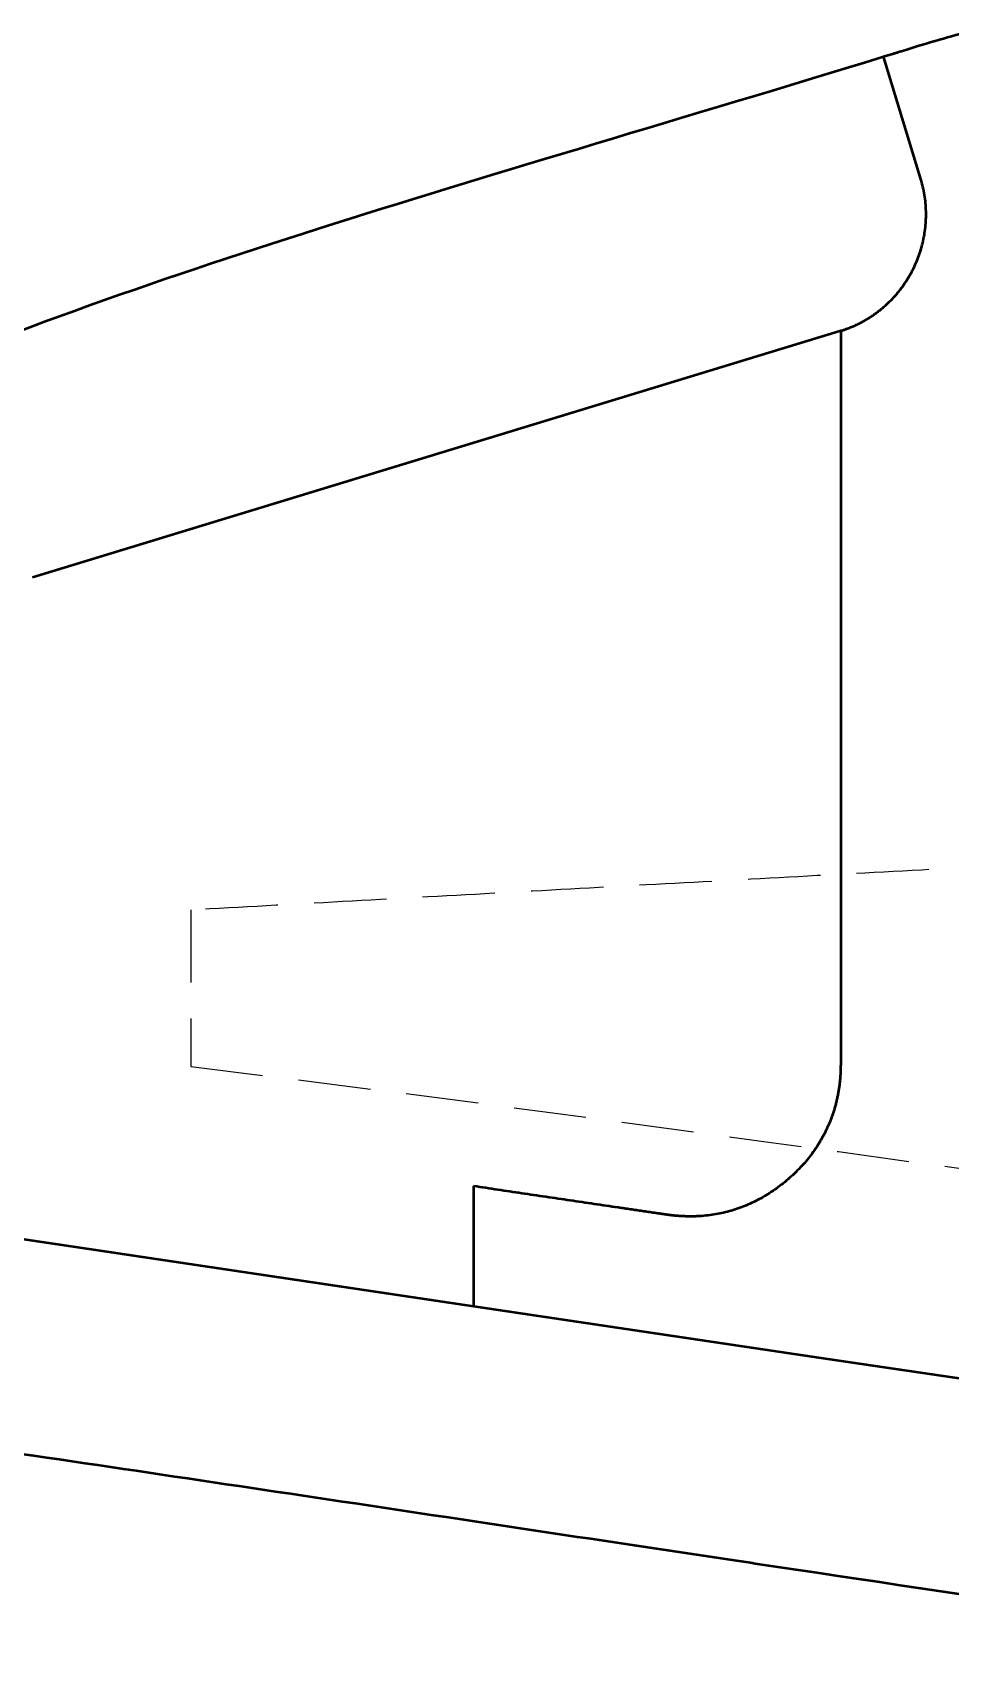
# Model space of a CAD drawing. Header units: millimetres. Extents: x 0 to 420, y 0 to 297.
# Drawn here: x 95.7 to 125.9, y 99.5 to 153.1 of the extents above; entities that cross this region are included whole.
import ezdxf

# ---------------------------------------------------------------- set-up
doc = ezdxf.new("R2010")
doc.units = ezdxf.units.MM
doc.header["$LTSCALE"] = 0.75
doc.linetypes.add('HIDDEN2', pattern=[4.7625, 3.175, -1.5875])
doc.layers.add('Sichtbar', color=7, linetype='Continuous', lineweight=50)
doc.layers.add('Verdeckt', color=7, linetype='HIDDEN2', lineweight=25)

msp = doc.modelspace()

# ---------------------------------------------------------------- linework, layer by layer
at = {"layer": 'Sichtbar', "extrusion": (-1e-16, -1, 2.967e-13)}
for p, q in [((124.894, 148.305, 12.006), (123.664, 152.334, 12.006)), ((122.237, 143.312, 14.506), (95.696, 135.208, 14.506)), ((122.263, 143.32, 14.506), (122.261, 119.215, 14.506)), ((110.195, 115.205, 14.506), (110.195, 111.261, 14.506)), ((92.16, 113.949, 14.506), (110.195, 111.261, 14.506)), ((110.195, 111.261, 12.006), (121.832, 109.526, 12.006)), ((121.832, 109.526, 12.006), (121.832, 109.526, 12.006)), ((121.832, 109.526, 12.006), (142.791, 106.469, 12.006))]:
    msp.add_line(p, q, dxfattribs=at)
at = {"layer": 'Sichtbar'}
for points in [[(124.163, 152.487, 12.006), (124.875, 152.717, 12.006), (125.593, 152.929, 12.006), (126.314, 153.124, 12.006)], [(89.712, 141.108, 4.506), (100.216, 145.553, 4.506), (110.294, 148.235, 4.506), (123.664, 152.334, 4.506)], [(118.404, 102.953, 7.006), (109.042, 104.356, 7.006), (100.064, 105.721, 7.006), (91.126, 107.01, 7.006)], [(120.799, 102.594, 7.006), (119.998, 102.714, 7.006), (119.2, 102.834, 7.006), (118.404, 102.953, 7.006)]]:
    msp.add_open_spline(points, degree=3, dxfattribs=at)
for points, knots in [([(123.664, 152.334, 12.006), (123.676, 152.338, 12.006), (123.713, 152.349, 12.006), (123.777, 152.369, 12.006), (123.854, 152.392, 12.006), (123.931, 152.416, 12.006), (123.996, 152.436, 12.006), (124.047, 152.452, 12.006), (124.08, 152.462, 12.006), (124.105, 152.47, 12.006), (124.125, 152.476, 12.006), (124.141, 152.481, 12.006), (124.152, 152.484, 12.006), (124.159, 152.486, 12.006), (124.162, 152.487, 12.006), (124.163, 152.487, 12.006)], [-0.1044472, -0.1044472, -0.1044472, -0.1044472, -0.0970691, -0.0809294, -0.0647744, -0.0486039, -0.0324179, -0.0243191, -0.0162165, -0.0121637, -0.0081099, -0.0040552, -0.0020275, -0.0010135, 0, 0, 0, 0]), ([(122.263, 143.32, 12.006), (122.264, 143.32, 12.006), (122.266, 143.321, 12.006), (122.269, 143.322, 12.006), (122.274, 143.323, 12.006), (122.279, 143.325, 12.006), (122.286, 143.327, 12.006), (122.294, 143.33, 12.006), (122.302, 143.332, 12.006), (122.31, 143.335, 12.006), (122.321, 143.338, 12.006), (122.335, 143.343, 12.006), (122.351, 143.348, 12.006), (122.367, 143.354, 12.006), (122.383, 143.359, 12.006), (122.399, 143.365, 12.006), (122.415, 143.371, 12.006), (122.437, 143.378, 12.006), (122.463, 143.388, 12.006), (122.495, 143.4, 12.006), (122.527, 143.412, 12.006), (122.558, 143.425, 12.006), (122.59, 143.438, 12.006), (122.631, 143.455, 12.006), (122.683, 143.477, 12.006), (122.744, 143.505, 12.006), (122.804, 143.533, 12.006), (122.864, 143.563, 12.006), (122.923, 143.593, 12.006), (123.001, 143.635, 12.006), (123.097, 143.689, 12.006), (123.21, 143.758, 12.006), (123.319, 143.83, 12.006), (123.426, 143.906, 12.006), (123.53, 143.985, 12.006), (123.665, 144.094, 12.006), (123.826, 144.238, 12.006), (124.007, 144.422, 12.006), (124.175, 144.617, 12.006), (124.33, 144.822, 12.006), (124.471, 145.036, 12.006), (124.599, 145.259, 12.006), (124.712, 145.489, 12.006), (124.811, 145.726, 12.006), (124.894, 145.969, 12.006), (124.962, 146.217, 12.006), (125.014, 146.47, 12.006), (125.049, 146.727, 12.006), (125.068, 146.987, 12.006), (125.07, 147.25, 12.006), (125.054, 147.514, 12.006), (125.02, 147.778, 12.006), (124.968, 148.043, 12.006), (124.921, 148.218, 12.006), (124.894, 148.305, 12.006)], [0.005579, 0.005579, 0.005579, 0.005579, 0.006017, 0.006876, 0.007734, 0.008593, 0.010309, 0.012024, 0.013738, 0.015452, 0.017165, 0.020589, 0.024009, 0.027426, 0.030841, 0.034252, 0.03766, 0.041065, 0.047867, 0.054658, 0.061437, 0.068206, 0.074964, 0.081711, 0.095174, 0.108599, 0.121986, 0.135337, 0.148653, 0.161937, 0.188412, 0.214773, 0.241032, 0.267198, 0.293282, 0.319291, 0.371112, 0.422728, 0.474188, 0.525538, 0.576817, 0.628061, 0.679304, 0.730583, 0.781932, 0.833391, 0.885005, 0.936823, 0.988905, 1.041319, 1.094141, 1.147462, 1.201383, 1.256019, 1.256019, 1.256019, 1.256019]), ([(122.263, 143.32, 14.506), (122.263, 143.32, 14.506), (122.261, 143.319, 14.506), (122.257, 143.318, 14.506), (122.254, 143.317, 14.506), (122.251, 143.316, 14.506), (122.249, 143.315, 14.506), (122.247, 143.315, 14.506), (122.245, 143.314, 14.506), (122.244, 143.314, 14.506), (122.243, 143.314, 14.506), (122.242, 143.313, 14.506), (122.241, 143.313, 14.506), (122.24, 143.313, 14.506), (122.239, 143.312, 14.506), (122.239, 143.312, 14.506), (122.238, 143.312, 14.506), (122.238, 143.312, 14.506), (122.238, 143.312, 14.506), (122.237, 143.312, 14.506), (122.237, 143.312, 14.506), (122.237, 143.312, 14.506), (122.237, 143.312, 14.506), (122.237, 143.312, 14.506), (122.237, 143.312, 14.506), (122.237, 143.312, 14.506), (122.237, 143.312, 14.506), (122.237, 143.312, 14.506), (122.237, 143.312, 14.506), (122.237, 143.312, 14.506)], [-0.005578891, -0.005578891, -0.005578891, -0.005578891, -0.005157965, -0.004298809, -0.00343945, -0.003009694, -0.002579887, -0.002150029, -0.001720119, -0.001505145, -0.001290159, -0.001075159, -0.000860147, -0.000645122, -0.000537604, -0.000430084, -0.00032256, -0.000268797, -0.000215033, -0.000161268, -0.000107503, -0.00008062, -0.000053736, -0.000040295, -0.000026853, -0.000013411, -0.00000669, -0.000001649, 0, 0, 0, 0]), ([(122.261, 119.215, 14.506), (122.261, 119.215, 14.506), (122.261, 119.215, 14.506), (122.261, 119.215, 14.506), (122.261, 119.215, 14.506), (122.261, 119.214, 14.506), (122.261, 119.214, 14.506), (122.261, 119.214, 14.506), (122.261, 119.213, 14.506), (122.261, 119.213, 14.506), (122.261, 119.212, 14.506), (122.261, 119.212, 14.506), (122.261, 119.211, 14.506), (122.261, 119.21, 14.506), (122.261, 119.208, 14.506), (122.261, 119.206, 14.506), (122.261, 119.204, 14.506), (122.261, 119.202, 14.506), (122.261, 119.2, 14.506), (122.261, 119.197, 14.506), (122.261, 119.193, 14.506), (122.261, 119.189, 14.506), (122.261, 119.184, 14.506), (122.261, 119.178, 14.506), (122.26, 119.171, 14.506), (122.26, 119.162, 14.506), (122.26, 119.153, 14.506), (122.26, 119.145, 14.506), (122.26, 119.136, 14.506), (122.26, 119.124, 14.506), (122.26, 119.11, 14.506), (122.259, 119.092, 14.506), (122.259, 119.075, 14.506), (122.258, 119.057, 14.506), (122.258, 119.034, 14.506), (122.257, 119.005, 14.506), (122.255, 118.97, 14.506), (122.254, 118.935, 14.506), (122.252, 118.901, 14.506), (122.25, 118.866, 14.506), (122.248, 118.832, 14.506), (122.244, 118.786, 14.506), (122.24, 118.729, 14.506), (122.233, 118.661, 14.506), (122.226, 118.593, 14.506), (122.218, 118.526, 14.506), (122.208, 118.459, 14.506), (122.195, 118.37, 14.506), (122.177, 118.259, 14.506), (122.151, 118.128, 14.506), (122.122, 117.998, 14.506), (122.089, 117.869, 14.506), (122.053, 117.742, 14.506), (122.014, 117.616, 14.506), (121.971, 117.492, 14.506), (121.91, 117.329, 14.506), (121.824, 117.128, 14.506), (121.709, 116.892, 14.506), (121.58, 116.663, 14.506), (121.437, 116.441, 14.506), (121.282, 116.225, 14.506), (121.114, 116.016, 14.506), (120.932, 115.813, 14.506), (120.738, 115.618, 14.506), (120.532, 115.431, 14.506), (120.317, 115.254, 14.506), (120.095, 115.09, 14.506), (119.869, 114.94, 14.506), (119.637, 114.803, 14.506), (119.401, 114.681, 14.506), (119.16, 114.573, 14.506), (118.915, 114.478, 14.506), (118.665, 114.398, 14.506), (118.412, 114.331, 14.506), (118.154, 114.279, 14.506), (117.893, 114.241, 14.506), (117.672, 114.222, 14.506), (117.494, 114.213, 14.506), (117.36, 114.21, 14.506), (117.225, 114.211, 14.506), (117.088, 114.215, 14.506), (116.975, 114.221, 14.506), (116.883, 114.228, 14.506), (116.814, 114.235, 14.506), (116.745, 114.242, 14.506), (116.687, 114.248, 14.506), (116.641, 114.254, 14.506), (116.606, 114.258, 14.506), (116.577, 114.262, 14.506), (116.554, 114.266, 14.506), (116.534, 114.269, 14.506), (116.512, 114.272, 14.506), (116.479, 114.277, 14.506), (116.438, 114.283, 14.506), (116.388, 114.29, 14.506), (116.322, 114.3, 14.506), (116.24, 114.312, 14.506), (116.14, 114.326, 14.506), (116.041, 114.341, 14.506), (115.909, 114.36, 14.506), (115.744, 114.384, 14.506), (115.546, 114.413, 14.506), (115.348, 114.442, 14.506), (115.15, 114.471, 14.506), (114.885, 114.51, 14.506), (114.555, 114.559, 14.506), (114.159, 114.617, 14.506), (113.762, 114.676, 14.506), (113.366, 114.734, 14.506), (112.97, 114.793, 14.506), (112.441, 114.871, 14.506), (111.781, 114.969, 14.506), (110.988, 115.087, 14.506), (110.46, 115.165, 14.506), (110.195, 115.205, 14.506)], [0, 0, 0, 0, 0.000014, 0.000027, 0.000055, 0.00011, 0.000165, 0.00022, 0.00033, 0.000441, 0.000551, 0.000661, 0.000881, 0.001101, 0.001322, 0.001762, 0.002203, 0.002643, 0.003083, 0.003523, 0.004404, 0.005284, 0.006164, 0.007043, 0.008802, 0.010559, 0.012316, 0.014071, 0.015826, 0.01758, 0.021085, 0.024586, 0.028083, 0.031577, 0.035067, 0.042037, 0.048993, 0.055934, 0.062863, 0.069777, 0.076679, 0.083568, 0.097307, 0.110997, 0.124639, 0.138236, 0.15179, 0.165301, 0.192206, 0.218965, 0.245596, 0.272113, 0.298532, 0.32487, 0.351142, 0.377365, 0.429724, 0.482083, 0.534573, 0.587325, 0.640468, 0.694128, 0.748427, 0.803484, 0.859414, 0.915344, 0.970403, 1.024704, 1.078366, 1.131513, 1.184269, 1.236764, 1.289127, 1.341489, 1.393981, 1.446733, 1.499873, 1.52663, 1.553531, 1.58059, 1.607823, 1.635244, 1.64903, 1.662868, 1.676761, 1.690709, 1.697705, 1.704715, 1.71174, 1.715258, 1.71878, 1.723787, 1.728793, 1.738807, 1.74882, 1.758833, 1.77886, 1.798888, 1.818916, 1.838944, 1.879001, 1.919059, 1.959118, 1.999179, 2.03924, 2.119365, 2.199493, 2.279623, 2.359754, 2.439887, 2.520021, 2.680287, 2.84055, 3.000803, 3.000803, 3.000803, 3.000803])]:
    msp.add_open_spline(points, degree=3, knots=knots, dxfattribs=at)
at = {"layer": 'Sichtbar', "extrusion": (-1.1378e-12, -8.1036e-12, -1)}
msp.add_open_spline([(141.905, 99.519, 7.006), (134.921, 100.5, 7.006), (128.195, 101.489, 7.006), (120.799, 102.594, 7.006)], degree=3, dxfattribs=at)
at = {"layer": 'Verdeckt', "extrusion": (-1e-16, -1, 2.967e-13)}
msp.add_line((100.894, 124.284, -9.494), (100.893, 119.134, -9.494), dxfattribs=at)
at = {"layer": 'Verdeckt'}
msp.add_open_spline([(160.834, 127.384, -9.494), (160.833, 127.384, -9.494), (160.829, 127.384, -9.494), (160.823, 127.383, -9.494), (160.812, 127.383, -9.494), (160.795, 127.382, -9.494), (160.776, 127.381, -9.494), (160.75, 127.38, -9.494), (160.717, 127.379, -9.494), (160.665, 127.376, -9.494), (160.6, 127.374, -9.494), (160.522, 127.37, -9.494), (160.444, 127.367, -9.494), (160.34, 127.362, -9.494), (160.21, 127.356, -9.494), (160.055, 127.349, -9.494), (159.847, 127.34, -9.494), (159.587, 127.328, -9.494), (159.275, 127.315, -9.494), (158.963, 127.301, -9.494), (158.651, 127.287, -9.494), (158.235, 127.268, -9.494), (157.715, 127.244, -9.494), (157.091, 127.216, -9.494), (156.467, 127.187, -9.494), (155.634, 127.149, -9.494), (154.594, 127.101, -9.494), (153.346, 127.043, -9.494), (152.097, 126.984, -9.494), (150.848, 126.924, -9.494), (149.6, 126.864, -9.494), (147.935, 126.784, -9.494), (145.853, 126.682, -9.494), (143.355, 126.558, -9.494), (140.856, 126.432, -9.494), (138.358, 126.305, -9.494), (135.026, 126.133, -9.494), (130.861, 125.915, -9.494), (125.864, 125.649, -9.494), (120.868, 125.379, -9.494), (115.872, 125.107, -9.494), (110.877, 124.833, -9.494), (105.885, 124.558, -9.494), (102.557, 124.375, -9.494), (100.894, 124.284, -9.494)], degree=3, knots=[0, 0, 0, 0, 0.000975, 0.001951, 0.003902, 0.007805, 0.011708, 0.015611, 0.023417, 0.031223, 0.046835, 0.062447, 0.078059, 0.093671, 0.124896, 0.156122, 0.187348, 0.249802, 0.312258, 0.374716, 0.437176, 0.499638, 0.624568, 0.749507, 0.874453, 0.999407, 1.249337, 1.499295, 1.74928, 1.999291, 2.249326, 2.499384, 2.999562, 3.499815, 4.000129, 4.500495, 5.0009, 6.001783, 7.002684, 8.003511, 9.004169, 10.004564, 11.004602, 12.004189, 12.004189, 12.004189, 12.004189], dxfattribs=at)
msp.add_open_spline([(100.893, 119.134, -9.494), (113.48, 117.613, -9.494), (126.155, 115.763, -9.494), (138.731, 114.068, -9.494)], degree=3, dxfattribs=at)

doc.saveas('drawing.dxf')
